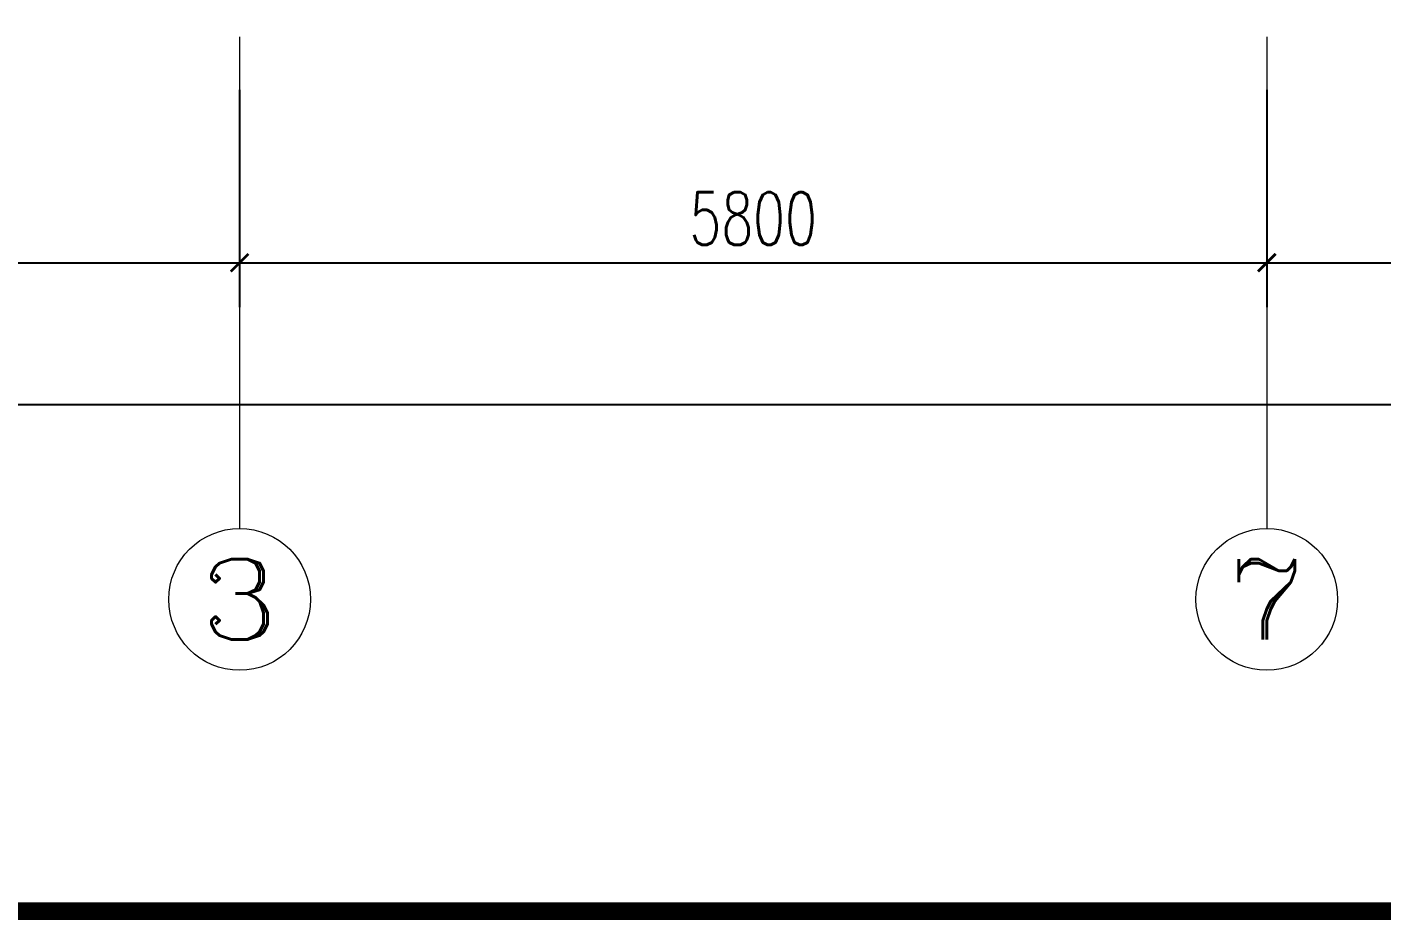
# Model space of a CAD drawing. Extents: x 3753737 to 4713801, y -857380 to 24339.
# Drawn here: x 4043213 to 4050863, y -747704 to -742665 of the extents above; entities that cross this region are included whole.
import ezdxf
from ezdxf.enums import TextEntityAlignment as Align

# ---------------------------------------------------------------- set-up
doc = ezdxf.new("R2010")
doc.units = 0
doc.header["$LTSCALE"] = 1000
doc.header["$MEASUREMENT"] = 0
doc.layers.get('0').update_dxf_attribs({"linetype": 'CONTINUOUS'})
doc.layers.get('Defpoints').update_dxf_attribs({"linetype": 'CONTINUOUS'})
doc.layers.add('!!电气', color=1, linetype='CONTINUOUS')
for name, color, linetype, lineweight in [('AXIS', 114, 'CONTINUOUS', 20), ('AXIS_TEXT', 7, 'CONTINUOUS', 20), ('图框', 147, 'CONTINUOUS', 20)]:
    doc.layers.add(name, color=color, linetype=linetype, lineweight=lineweight)
doc.styles.add('_TCH_AXIS', font='COMPLEX', dxfattribs={"bigfont": 'GBCBIG'})
doc.styles.add('_TCH_DIM_T3', font='SIMPLEX.shx', dxfattribs={"width": 0.705882, "bigfont": 'GBCBIG.shx'})
doc.styles.add('COMPLEX', font='COMPLEX')
doc.dimstyles.new('_TCH_ARCH&&100', dxfattribs={"dimtxt": 297.5, "dimasz": 100, "dimexe": 250, "dimexo": 300, "dimgap": 100, "dimtad": 1, "dimdec": 0, "dimzin": 0, "dimdsep": 46, "dimtxsty": '_TCH_DIM_T3', "dimblk": 'ARCHTICK', "dimcen": 0.09, "dimclrt": 7, "dimazin": 2, "dimtfac": 1, "dimtdec": 0, "dimtix": 1, "dimtmove": 2, "dimatfit": 3, "dimfxl": 1, "dimtolj": 1, "dimtzin": 0, "dimarcsym": 0})

# ---------------------------------------------------------------- blocks, each defined once
blk = doc.blocks.new('_ArchTick')
at = {"color": 0, "linetype": 'ByBlock', "const_width": 0.15}
blk.add_lwpolyline([(-0.5, -0.5), (0.5, 0.5)], dxfattribs=at)
blk = doc.blocks.new('*D592')
at = {"layer": 'AXIS', "color": 0, "lineweight": -2, "transparency": 16777216}
for p, q in [((-100, -1409.4), (-100, -3434.4)), ((50100, -1409.4), (50100, -3434.4)), ((-100, -3184.4), (50100, -3184.4))]:
    blk.add_line(p, q, dxfattribs=at)
at = {"layer": 'Defpoints', "color": 0, "transparency": 16777216}
for p in [(-100, -1109.4), (50100, -1109.4), (50100, -3184.4)]:
    blk.add_point(p, dxfattribs=at)
at = {"layer": 'AXIS', "color": 0, "lineweight": -2, "transparency": 16777216, "xscale": 100, "yscale": 100, "zscale": 100, "rotation": 180}
blk.add_blockref('_ArchTick', (-100, -3184.4), dxfattribs=at)
at = {"layer": 'AXIS', "color": 0, "lineweight": -2, "transparency": 16777216, "xscale": 100, "yscale": 100, "zscale": 100}
blk.add_blockref('_ArchTick', (50100, -3184.4), dxfattribs=at)
at = {"layer": 'AXIS', "color": 7, "transparency": 16777216, "insert": (25000, -2935.6), "char_height": 297.5, "attachment_point": 5, "style": '_TCH_DIM_T3'}
blk.add_mtext('\\A1;50200', dxfattribs=at)
blk = doc.blocks.new('*D594')
at = {"layer": 'AXIS', "color": 0, "lineweight": -2, "transparency": 16777216}
for p, q in [((0, -1409.4), (0, -2634.4)), ((3500, -1409.4), (3500, -2634.4)), ((0, -2384.4), (3500, -2384.4))]:
    blk.add_line(p, q, dxfattribs=at)
at = {"layer": 'Defpoints', "color": 0, "transparency": 16777216}
for p in [(0, -1109.4), (3500, -1109.4), (3500, -2384.4)]:
    blk.add_point(p, dxfattribs=at)
at = {"layer": 'AXIS', "color": 0, "lineweight": -2, "transparency": 16777216, "xscale": 100, "yscale": 100, "zscale": 100, "rotation": 180}
blk.add_blockref('_ArchTick', (0, -2384.4), dxfattribs=at)
at = {"layer": 'AXIS', "color": 0, "lineweight": -2, "transparency": 16777216, "xscale": 100, "yscale": 100, "zscale": 100}
blk.add_blockref('_ArchTick', (3500, -2384.4), dxfattribs=at)
at = {"layer": 'AXIS', "color": 7, "transparency": 16777216, "insert": (1750, -2135.6), "char_height": 297.5, "attachment_point": 5, "style": '_TCH_DIM_T3'}
blk.add_mtext('\\A1;3500', dxfattribs=at)
blk = doc.blocks.new('*D595')
at = {"layer": 'AXIS', "color": 0, "lineweight": -2, "transparency": 16777216}
for p, q in [((3500, -1409.4), (3500, -2634.4)), ((9300, -1409.4), (9300, -2634.4)), ((3500, -2384.4), (9300, -2384.4))]:
    blk.add_line(p, q, dxfattribs=at)
at = {"layer": 'Defpoints', "color": 0, "transparency": 16777216}
for p in [(3500, -1109.4), (9300, -1109.4), (9300, -2384.4)]:
    blk.add_point(p, dxfattribs=at)
at = {"layer": 'AXIS', "color": 0, "lineweight": -2, "transparency": 16777216, "xscale": 100, "yscale": 100, "zscale": 100, "rotation": 180}
blk.add_blockref('_ArchTick', (3500, -2384.4), dxfattribs=at)
at = {"layer": 'AXIS', "color": 0, "lineweight": -2, "transparency": 16777216, "xscale": 100, "yscale": 100, "zscale": 100}
blk.add_blockref('_ArchTick', (9300, -2384.4), dxfattribs=at)
at = {"layer": 'AXIS', "color": 7, "transparency": 16777216, "insert": (6400, -2135.6), "char_height": 297.5, "attachment_point": 5, "style": '_TCH_DIM_T3'}
blk.add_mtext('\\A1;5800', dxfattribs=at)
blk = doc.blocks.new('*D596')
at = {"layer": 'AXIS', "color": 0, "lineweight": -2, "transparency": 16777216}
for p, q in [((9300, -1409.4), (9300, -2634.4)), ((12500, -1409.4), (12500, -2634.4)), ((9300, -2384.4), (12500, -2384.4))]:
    blk.add_line(p, q, dxfattribs=at)
at = {"layer": 'Defpoints', "color": 0, "transparency": 16777216}
for p in [(9300, -1109.4), (12500, -1109.4), (12500, -2384.4)]:
    blk.add_point(p, dxfattribs=at)
at = {"layer": 'AXIS', "color": 0, "lineweight": -2, "transparency": 16777216, "xscale": 100, "yscale": 100, "zscale": 100, "rotation": 180}
blk.add_blockref('_ArchTick', (9300, -2384.4), dxfattribs=at)
at = {"layer": 'AXIS', "color": 0, "lineweight": -2, "transparency": 16777216, "xscale": 100, "yscale": 100, "zscale": 100}
blk.add_blockref('_ArchTick', (12500, -2384.4), dxfattribs=at)
at = {"layer": 'AXIS', "color": 7, "transparency": 16777216, "insert": (10900, -2135.6), "char_height": 297.5, "attachment_point": 5, "style": '_TCH_DIM_T3'}
blk.add_mtext('\\A1;3200', dxfattribs=at)
blk = doc.blocks.new('_AXISO')
blk.add_circle((0, 0), 0.5)
at = {"layer": 'AXIS_TEXT', "style": 'COMPLEX', "width": 1.041667}
blk.add_attdef('A', text='', height=0.56, dxfattribs=at).set_placement((-0.25, -0.28), (0.25, -0.28), align=Align.FIT)
blk = doc.blocks.new('A$C5F341E43')
at = {"layer": 'AXIS'}
for p, q in [((3500, -1109.4), (3500, -3884.4)), ((9300, -1109.4), (9300, -3884.4))]:
    blk.add_line(p, q, dxfattribs=at)
ref = blk.add_blockref('_AXISO', (3500, -4284.4), dxfattribs=dict(at, xscale=800, yscale=800, zscale=800))
ref.add_attrib('A', '3', dxfattribs={"layer": 'AXIS_TEXT', "height": 452.5, "style": '_TCH_AXIS', "width": 1.5}).set_placement((3273.7, -4510.6), (3726.3, -4510.6), align=Align.FIT)
ref = blk.add_blockref('_AXISO', (9300, -4284.4), dxfattribs=dict(at, xscale=800, yscale=800, zscale=800))
ref.add_attrib('A', '7', dxfattribs={"layer": 'AXIS_TEXT', "height": 452.5, "style": '_TCH_AXIS', "width": 1.5}).set_placement((9073.7, -4510.7), (9526.3, -4510.7), align=Align.FIT)
for p1, p2, distance, text, picture, middle in [((-100, -1109.4), (50100, -1109.4), -2075, '50200', '*D592', (25000, -2935.6)), ((0, -1109.4), (3500, -1109.4), -1275, '3500', '*D594', (1750, -2135.6)), ((3500, -1109.4), (9300, -1109.4), -1275, '5800', '*D595', (6400, -2135.6)), ((9300, -1109.4), (12500, -1109.4), -1275, '3200', '*D596', (10900, -2135.6))]:
    dim = blk.add_aligned_dim(p1=p1, p2=p2, distance=distance, text=text, dimstyle='_TCH_ARCH&&100', dxfattribs=at)
    dim.commit()
    dim.dimension.update_dxf_attribs({"geometry": picture, "text_midpoint": middle})

msp = doc.modelspace()

# ---------------------------------------------------------------- linework, layer by layer
at = {"layer": '图框', "const_width": 100}
msp.add_lwpolyline([(4109711, -747653.6), (4109711, -690253.6), (4029111, -690253.6), (4029111, -747653.6)], close=True, dxfattribs=at)

# ---------------------------------------------------------------- block references
at = {"layer": '!!电气'}
msp.add_blockref('A$C5F341E43', (4040913.4, -741610.2), dxfattribs=at)

doc.saveas('drawing.dxf')
